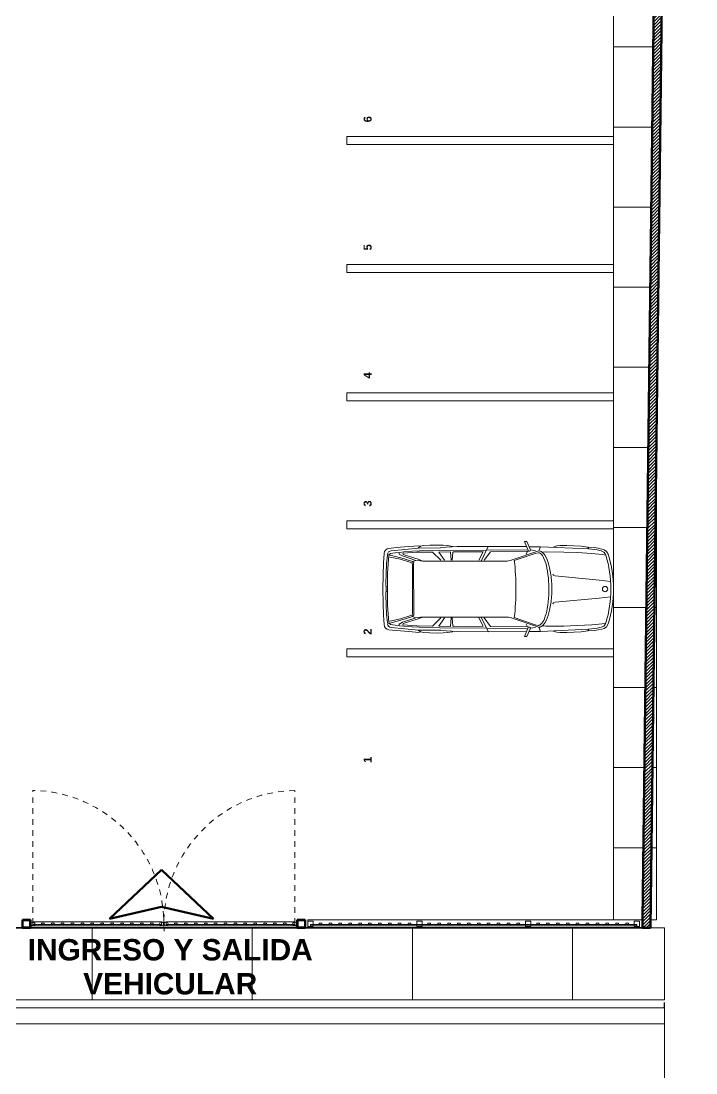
# Model space of a CAD drawing. Header units: inches. Extents: x -38 to 5698, y -33 to 92.
# Drawn here: x 58.67 to 71.31, y -1.22 to 18.49 of the extents above; entities that cross this region are included whole.
import ezdxf

# ---------------------------------------------------------------- set-up
doc = ezdxf.new("R2010")
doc.units = ezdxf.units.IN
doc.header["$MEASUREMENT"] = 0
doc.set_wipeout_variables(frame=1)
doc.header["$PDMODE"] = 1
doc.linetypes.add('Oculto', pattern=[0.15875, 0.105833, -0.052917])
doc.linetypes.add('Wipeout_Contour', pattern=[1, 0, -1])
for name, color, linetype in [('08 _ STR _ EXT _ 10 Vereda Exterior', 7, 'Continuous'), ('08 _ STR _ EXT _ Cerco Perimetrico', 7, 'Continuous'), ('08 _ STR _ EXT _ Estacionamiento-Pavimento', 7, 'Continuous'), ('08 _ STR _ EXT _ Pista exterior', 7, 'Continuous'), ('Dibujo 2D - General', 7, 'Continuous'), ('Estructura - 03 LOSA', 7, 'Continuous'), ('Estructura - 04 MURO', 253, 'Continuous'), ('Estructura Compleja - Cubiertas', 7, 'Continuous'), ('Interior - Equipamiento', 7, 'Continuous'), ('Interior - Mobiliario', 7, 'Continuous'), ('Notas - Textos', 7, 'Continuous')]:
    doc.layers.add(name, color=color, linetype=linetype)
doc.styles.add('Estilo_Generado_1', font='swisseb.ttf')
doc.styles.add('Estilo_Generado_8', font='arialbd.ttf')
pattern_1 = [(0, (0, 0), (0, 1.5), []), (90, (0, 0), (-3, 0), [])]
pattern_2 = [(45, (0, 0), (-0.030052038, 0.030052038), [])]

msp = doc.modelspace()

# ---------------------------------------------------------------- hatches: boundary and pattern name
at = {"layer": 'Estructura - 03 LOSA', "linetype": 'Continuous', "lineweight": 13}
h = msp.add_hatch(dxfattribs=at)
h.set_pattern_fill('CEMENTO_PULIDO_1_50X3_00_69', color=251, style=0, pattern_type=2)
h.set_pattern_definition(pattern_1)
h.paths.add_polyline_path([(69.77, 1.65), (70.57, 1.65), (70.57, 46.775), (69.77, 46.775)])

# ---------------------------------------------------------------- linework, layer by layer
at = {"layer": '08 _ STR _ EXT _ 10 Vereda Exterior', "color": 7, "linetype": 'Continuous', "lineweight": 13}
for p, q in [((70.72, 0), (0, 0)), ((70.72, 0), (70.72, -0.3)), ((70.72, -0.3), (0, -0.3))]:
    msp.add_line(p, q, dxfattribs=at)
at = {"layer": '08 _ STR _ EXT _ Pista exterior', "color": 7, "linetype": 'Continuous', "lineweight": 13, "flags": 128}
for points in [[(0, -0.3), (70.72, -0.3)], [(70.72, -0.3), (70.72, -8.7)]]:
    msp.add_lwpolyline(points, dxfattribs=at)
at = {"layer": 'Estructura - 03 LOSA', "color": 7, "linetype": 'Continuous', "lineweight": 18, "flags": 128}
msp.add_lwpolyline([(69.77, 1.65), (70.57, 1.65), (70.57, 46.775), (69.77, 46.775)], close=True, dxfattribs=at)
at = {"layer": 'Interior - Equipamiento', "color": 251, "linetype": 'Continuous', "lineweight": 13}
for p, q in [((68.098, 8.735), (68.144, 8.738)), ((68.178, 8.556), (68.098, 8.735)), ((68.144, 8.738), (68.215, 8.58)), ((65.459, 8.336), (65.469, 8.513)), ((65.518, 8.317), (65.531, 8.481)), ((65.782, 8.429), (65.532, 8.495)), ((65.695, 8.624), (65.559, 8.608)), ((65.592, 8.511), (65.566, 8.486)), ((65.679, 8.525), (65.592, 8.511)), ((65.604, 8.565), (66.113, 8.615)), ((65.757, 8.534), (65.679, 8.525)), ((65.695, 8.624), (65.936, 8.642)), ((65.751, 8.531), (65.754, 8.503)), ((65.754, 8.503), (65.812, 8.469)), ((65.837, 8.543), (65.757, 8.534)), ((66.081, 8.538), (65.82, 8.519)), ((65.82, 8.519), (65.828, 8.494)), ((65.828, 8.494), (66.125, 8.401)), ((65.998, 8.556), (65.837, 8.543)), ((65.936, 8.642), (66.119, 8.658)), ((66.135, 8.562), (65.998, 8.556)), ((66.38, 8.54), (66.081, 8.538)), ((66.153, 8.649), (66.107, 8.615)), ((66.525, 8.618), (66.113, 8.615)), ((66.119, 8.658), (66.153, 8.649)), ((66.512, 8.571), (66.135, 8.562)), ((66.153, 8.649), (66.215, 8.661)), ((66.215, 8.661), (66.33, 8.667)), ((66.33, 8.667), (66.478, 8.67)), ((66.531, 8.385), (66.38, 8.54)), ((66.478, 8.67), (66.574, 8.667)), ((66.497, 8.54), (66.717, 8.546)), ((66.497, 8.54), (66.599, 8.385)), ((67.389, 8.577), (66.512, 8.571)), ((66.841, 8.642), (66.534, 8.624)), ((66.574, 8.667), (66.649, 8.661)), ((66.649, 8.661), (66.76, 8.645)), ((66.717, 8.546), (66.727, 8.385)), ((66.748, 8.385), (66.76, 8.534)), ((66.76, 8.534), (66.772, 8.546)), ((66.772, 8.546), (67.324, 8.543)), ((67.431, 8.645), (66.841, 8.642)), ((67.324, 8.543), (67.245, 8.385)), ((67.289, 8.37), (67.422, 8.642)), ((67.345, 8.385), (67.464, 8.546)), ((68.166, 8.584), (67.389, 8.577)), ((67.431, 8.645), (68.139, 8.642)), ((67.464, 8.546), (68.156, 8.554)), ((67.853, 8.387), (68.367, 8.562)), ((68.302, 8.515), (67.909, 8.381)), ((68.129, 8.501), (68.156, 8.554)), ((68.2, 8.559), (68.178, 8.556)), ((68.194, 8.639), (68.401, 8.639)), ((68.215, 8.58), (68.2, 8.559)), ((68.215, 8.58), (68.308, 8.565)), ((68.358, 8.528), (68.302, 8.515)), ((68.401, 8.639), (68.367, 8.562)), ((68.401, 8.639), (69.306, 8.599)), ((68.497, 8.543), (68.43, 8.538)), ((68.497, 8.543), (68.835, 8.54)), ((68.64, 8.633), (68.705, 8.655)), ((68.705, 8.655), (68.76, 8.661)), ((68.76, 8.661), (68.894, 8.661)), ((68.835, 8.54), (69.089, 8.531)), ((68.894, 8.661), (69.024, 8.655)), ((69.024, 8.655), (69.163, 8.649)), ((69.089, 8.531), (69.361, 8.515)), ((69.163, 8.649), (69.284, 8.63)), ((69.284, 8.63), (69.306, 8.599)), ((69.284, 8.63), (69.405, 8.624)), ((69.306, 8.599), (69.463, 8.58)), ((69.361, 8.515), (69.553, 8.497)), ((69.405, 8.624), (69.479, 8.611)), ((69.463, 8.58), (69.538, 8.562)), ((69.479, 8.611), (69.55, 8.596)), ((69.538, 8.562), (69.587, 8.54)), ((69.55, 8.596), (69.591, 8.583)), ((69.553, 8.497), (69.621, 8.484)), ((69.587, 8.54), (69.609, 8.509)), ((69.591, 8.583), (69.634, 8.553)), ((69.609, 8.509), (69.621, 8.484)), ((69.634, 8.553), (69.669, 8.5)), ((65.45, 8.11), (65.459, 8.336)), ((65.518, 8.317), (65.509, 8.141)), ((65.537, 8.15), (65.56, 8.473)), ((65.775, 8.404), (65.575, 8.447)), ((65.97, 8.342), (65.775, 8.404)), ((65.782, 8.429), (66.004, 8.361)), ((65.812, 8.469), (66.065, 8.384)), ((65.995, 8.333), (65.97, 8.342)), ((66.001, 8.299), (65.995, 8.333)), ((66.001, 7.394), (66.001, 8.299)), ((66.004, 8.361), (66.065, 8.384)), ((66.004, 8.361), (66.025, 8.33)), ((66.025, 7.363), (66.023, 8.333)), ((66.15, 8.373), (66.065, 8.384)), ((66.196, 8.37), (66.122, 8.401)), ((66.196, 8.37), (66.15, 8.373)), ((67.752, 8.37), (66.196, 8.37)), ((65.447, 7.85), (65.45, 8.11)), ((65.509, 8.141), (65.503, 7.949)), ((65.537, 7.847), (65.537, 8.15)), ((68.643, 8.107), (68.634, 8.125)), ((68.677, 8.094), (68.643, 8.107)), ((69.497, 8.014), (68.677, 8.094)), ((65.503, 7.949), (65.506, 7.843)), ((65.506, 7.896), (65.537, 7.89)), ((69.711, 7.989), (69.497, 8.014)), ((65.447, 7.843), (65.45, 7.583)), ((65.503, 7.744), (65.506, 7.85)), ((65.509, 7.552), (65.503, 7.744)), ((65.506, 7.797), (65.537, 7.803)), ((65.537, 7.847), (65.537, 7.543)), ((69.711, 7.704), (69.497, 7.679)), ((65.45, 7.583), (65.459, 7.357)), ((65.518, 7.376), (65.509, 7.552)), ((65.537, 7.543), (65.56, 7.22)), ((68.643, 7.586), (68.634, 7.568)), ((68.643, 7.586), (68.634, 7.568)), ((68.677, 7.599), (68.643, 7.586)), ((68.677, 7.599), (68.643, 7.586)), ((69.497, 7.679), (68.677, 7.599)), ((65.459, 7.357), (65.469, 7.18)), ((65.518, 7.376), (65.531, 7.212)), ((65.97, 7.351), (65.775, 7.289)), ((65.782, 7.264), (66.004, 7.332)), ((65.812, 7.224), (66.065, 7.309)), ((65.828, 7.199), (66.125, 7.292)), ((65.995, 7.36), (65.97, 7.351)), ((66.001, 7.394), (65.995, 7.36)), ((66.004, 7.332), (66.025, 7.363)), ((66.004, 7.332), (66.065, 7.309)), ((66.15, 7.32), (66.065, 7.309)), ((66.196, 7.323), (66.122, 7.292)), ((66.196, 7.323), (66.15, 7.32)), ((67.752, 7.323), (66.196, 7.323)), ((66.531, 7.308), (66.38, 7.153)), ((66.497, 7.153), (66.599, 7.308)), ((66.717, 7.147), (66.727, 7.308)), ((66.748, 7.308), (66.76, 7.159)), ((67.324, 7.15), (67.245, 7.308)), ((67.289, 7.323), (67.422, 7.051)), ((67.345, 7.308), (67.464, 7.147)), ((67.853, 7.306), (68.367, 7.131)), ((68.302, 7.178), (67.909, 7.312)), ((65.782, 7.264), (65.532, 7.198)), ((65.592, 7.182), (65.566, 7.207)), ((65.775, 7.289), (65.575, 7.246)), ((65.679, 7.168), (65.592, 7.182)), ((65.604, 7.128), (66.113, 7.079)), ((65.757, 7.159), (65.679, 7.168)), ((65.751, 7.162), (65.754, 7.19)), ((65.754, 7.19), (65.812, 7.224)), ((65.837, 7.15), (65.757, 7.159)), ((65.82, 7.175), (65.828, 7.199)), ((66.081, 7.155), (65.82, 7.175)), ((65.998, 7.137), (65.837, 7.15)), ((66.135, 7.131), (65.998, 7.137)), ((66.38, 7.153), (66.081, 7.155)), ((66.512, 7.122), (66.135, 7.131)), ((66.497, 7.153), (66.717, 7.147)), ((67.389, 7.116), (66.512, 7.122)), ((66.76, 7.159), (66.772, 7.147)), ((66.772, 7.147), (67.324, 7.15)), ((68.166, 7.109), (67.389, 7.116)), ((67.464, 7.147), (68.156, 7.139)), ((68.178, 7.137), (68.098, 6.958)), ((68.129, 7.192), (68.157, 7.137)), ((68.144, 6.955), (68.215, 7.113)), ((68.2, 7.134), (68.178, 7.137)), ((68.215, 7.113), (68.2, 7.134)), ((68.215, 7.113), (68.308, 7.128)), ((68.358, 7.165), (68.302, 7.178)), ((68.401, 7.054), (68.367, 7.131)), ((68.497, 7.15), (68.43, 7.155)), ((68.497, 7.15), (68.835, 7.153)), ((68.835, 7.153), (69.089, 7.162)), ((69.089, 7.162), (69.361, 7.178)), ((69.306, 7.094), (69.463, 7.113)), ((69.361, 7.178), (69.553, 7.196)), ((69.463, 7.113), (69.538, 7.131)), ((69.479, 7.082), (69.55, 7.097)), ((69.538, 7.131), (69.587, 7.153)), ((69.55, 7.097), (69.591, 7.11)), ((69.553, 7.196), (69.621, 7.209)), ((69.587, 7.153), (69.609, 7.184)), ((69.591, 7.11), (69.634, 7.14)), ((69.609, 7.184), (69.621, 7.209)), ((69.634, 7.14), (69.669, 7.194)), ((65.695, 7.069), (65.559, 7.085)), ((65.695, 7.069), (65.936, 7.051)), ((65.936, 7.051), (66.119, 7.035)), ((66.153, 7.045), (66.107, 7.079)), ((66.525, 7.075), (66.113, 7.079)), ((66.119, 7.035), (66.153, 7.045)), ((66.153, 7.045), (66.215, 7.032)), ((66.215, 7.032), (66.33, 7.026)), ((66.33, 7.026), (66.478, 7.023)), ((66.478, 7.023), (66.574, 7.026)), ((66.841, 7.051), (66.534, 7.069)), ((66.574, 7.026), (66.649, 7.032)), ((66.649, 7.032), (66.76, 7.048)), ((67.431, 7.048), (66.841, 7.051)), ((67.431, 7.048), (68.139, 7.051)), ((68.098, 6.958), (68.144, 6.955)), ((68.189, 7.054), (68.401, 7.054)), ((68.401, 7.054), (69.306, 7.094)), ((68.64, 7.06), (68.705, 7.038)), ((68.705, 7.038), (68.76, 7.032)), ((68.76, 7.032), (68.894, 7.032)), ((68.894, 7.032), (69.024, 7.038)), ((69.024, 7.038), (69.163, 7.045)), ((69.163, 7.045), (69.284, 7.063)), ((69.284, 7.063), (69.306, 7.094)), ((69.284, 7.063), (69.405, 7.069)), ((69.405, 7.069), (69.479, 7.082))]:
    msp.add_line(p, q, dxfattribs=at)
at = {"layer": 'Interior - Equipamiento', "color": 252, "linetype": 'Continuous', "lineweight": 13, "flags": 128}
for points in [[(64.77, 16.175), (64.77, 16.325), (69.77, 16.325), (69.77, 16.175)], [(64.77, 13.775), (64.77, 13.925), (69.77, 13.925), (69.77, 13.775)], [(64.77, 11.375), (64.77, 11.525), (69.77, 11.525), (69.77, 11.375)], [(64.77, 8.975), (64.77, 9.125), (69.77, 9.125), (69.77, 8.975)], [(64.77, 6.575), (64.77, 6.725), (69.77, 6.725), (69.77, 6.575)]]:
    msp.add_lwpolyline(points, close=True, dxfattribs=at)
at = {"layer": 'Interior - Equipamiento', "color": 251, "linetype": 'Continuous', "lineweight": 13}
msp.add_circle((69.609, 7.847), 0.0495, dxfattribs=at)
for centre, radius, start, end in [((65.571, 8.507), 0.102, 96.4831, 176.9872), ((65.611, 8.486), 0.08, 95.5131, 173.0104), ((68.358, 8.47), 0.0577, 85.1676, 90.0009), ((68.358, 8.468), 0.06, 75.7052, 85.1237), ((68.367, 8.472), 0.0897, 57.8678, 90), ((68.354, 8.456), 0.0725, 58.7116, 75.3372), ((68.265, 8.347), 0.212, 20.6169, 53.4268), ((68.27, 8.339), 0.254, 23.7293, 55.3592), ((67.608, 7.847), 2.112, 342.42, 17.5799), ((67.608, 7.847), 2.162, 342.4201, 17.5799), ((67.752, 8.685), 0.315, 270, 288.8248), ((63.307, 7.847), 4.633, 353.3792, 6.6208), ((67.669, 8.079), 0.866, 10.6338, 23.3473), ((67.727, 8.066), 0.863, 11.9354, 25.8249), ((66.739, 7.886), 1.816, 3.4792, 11.2164), ((66.927, 7.88), 1.683, 3.6263, 12.4991), ((66.237, 7.846), 2.319, 357.125, 3.6934), ((66.538, 7.847), 2.074, 356.1417, 3.8583), ((66.636, 7.82), 1.919, 349.8693, 357.3253), ((66.927, 7.813), 1.683, 347.5009, 356.3737), ((67.752, 7.008), 0.315, 71.1752, 90), ((67.558, 7.646), 0.981, 338.6735, 350.3645), ((67.727, 7.628), 0.863, 334.1751, 348.0646), ((65.571, 7.186), 0.102, 183.0128, 263.5169), ((65.611, 7.207), 0.08, 186.9896, 264.4869), ((68.358, 7.223), 0.0577, 270, 272.417), ((68.358, 7.224), 0.0582, 272.4227, 277.2244), ((68.358, 7.226), 0.0606, 277.2503, 284.2681), ((68.367, 7.221), 0.0897, 270, 302.132), ((68.356, 7.232), 0.0669, 284.3266, 293.0822), ((68.347, 7.25), 0.0873, 293.469, 308.1601), ((68.224, 7.376), 0.263, 312.5388, 340.9093), ((68.27, 7.354), 0.254, 304.6407, 336.2706)]:
    msp.add_arc(centre, radius, start, end, dxfattribs=at)
msp.add_point((69.621, 7.209), dxfattribs=at)
at = {"layer": 'Interior - Mobiliario', "color": 7, "linetype": 'Continuous', "lineweight": 60}
for p, q in [((60.328, 1.666), (61.302, 2.587)), ((62.277, 1.666), (61.302, 2.587)), ((60.328, 1.666), (61.302, 1.896)), ((62.277, 1.666), (61.302, 1.896)), ((58.845, 1.65), (58.695, 1.65)), ((58.7, 1.645), (58.84, 1.645))]:
    msp.add_line(p, q, dxfattribs=at)

# ---------------------------------------------------------------- texts
at = {"layer": 'Interior - Equipamiento', "color": 252, "lineweight": 13, "char_height": 0.15, "attachment_point": 6, "rotation": 90, "style": 'Estilo_Generado_8'}
for s, insert in [('\\A1;{\\pqr;\\fArial|b1|i0|c0|p34;6}', (65.163, 16.707)), ('\\A1;{\\pqr;\\fArial|b1|i0|c0|p34;5}', (65.163, 14.307)), ('\\A1;{\\pqr;\\fArial|b1|i0|c0|p34;4}', (65.161, 11.907)), ('\\A1;{\\pqr;\\fArial|b1|i0|c0|p34;3}', (65.163, 9.507)), ('\\A1;{\\pqr;\\fArial|b1|i0|c0|p34;2}', (65.161, 7.107)), ('\\A1;{\\pqr;\\fArial|b1|i0|c0|p34;1}', (65.161, 4.707))]:
    msp.add_mtext(s, dxfattribs=dict(at, insert=insert))

# ---------------------------------------------------------------- wipeouts: each hides what was drawn before it
at = {"color": 254, "linetype": 'Wipeout_Contour', "lineweight": 0, "ltscale": 226.824104}
msp.add_wipeout([(42.67, 0.15), (70.72, 0.15), (70.72, 1.5), (42.67, 1.5)], dxfattribs=at).dxf.layer = 'Estructura Compleja - Cubiertas'

# ---------------------------------------------------------------- next in the draw order: hatches: boundary and pattern name
at = {"layer": 'Estructura Compleja - Cubiertas', "linetype": 'Continuous', "lineweight": 13}
h = msp.add_hatch(dxfattribs=at)
h.set_pattern_fill('CEMENTO_PULIDO_1_50X3_00_69', color=252, style=0, pattern_type=2)
h.set_pattern_definition(pattern_1)
h.paths.add_polyline_path([(42.67, 0.15), (70.72, 0.15), (70.72, 1.5), (42.67, 1.5)])

# ---------------------------------------------------------------- next in the draw order: linework, layer by layer
at = {"layer": '08 _ STR _ EXT _ Cerco Perimetrico', "color": 167, "linetype": 'Continuous', "lineweight": 18, "flags": 128}
for points in [[(58.892, 1.537, 1), (58.892, 1.612, 1)], [(61.302, 1.537, 1), (61.302, 1.612, 1)], [(61.387, 1.612, 1), (61.387, 1.537, 1)], [(63.797, 1.612, 1), (63.797, 1.537, 1)]]:
    msp.add_lwpolyline(points, format="xyb", close=True, dxfattribs=at)
for points in [[(58.892, 1.612), (58.892, 1.537), (61.302, 1.537), (61.302, 1.612)], [(58.892, 1.612), (58.892, 1.537), (61.302, 1.537), (61.302, 1.612)], [(59.053, 1.587), (59.053, 1.562), (59.103, 1.562), (59.103, 1.587)], [(59.238, 1.587), (59.238, 1.562), (59.288, 1.562), (59.288, 1.587)], [(59.423, 1.587), (59.423, 1.562), (59.473, 1.562), (59.473, 1.587)], [(59.609, 1.587), (59.609, 1.562), (59.659, 1.562), (59.659, 1.587)], [(59.794, 1.587), (59.794, 1.562), (59.844, 1.562), (59.844, 1.587)], [(59.979, 1.587), (59.979, 1.562), (60.029, 1.562), (60.029, 1.587)], [(60.165, 1.587), (60.165, 1.562), (60.215, 1.562), (60.215, 1.587)], [(60.35, 1.587), (60.35, 1.562), (60.4, 1.562), (60.4, 1.587)], [(60.536, 1.587), (60.536, 1.562), (60.586, 1.562), (60.586, 1.587)], [(60.721, 1.587), (60.721, 1.562), (60.771, 1.562), (60.771, 1.587)], [(60.906, 1.587), (60.906, 1.562), (60.956, 1.562), (60.956, 1.587)], [(61.092, 1.587), (61.092, 1.562), (61.142, 1.562), (61.142, 1.587)], [(63.797, 1.537), (63.797, 1.612), (61.387, 1.612), (61.387, 1.537)], [(63.797, 1.537), (63.797, 1.612), (61.387, 1.612), (61.387, 1.537)], [(61.597, 1.562), (61.597, 1.587), (61.547, 1.587), (61.547, 1.562)], [(61.783, 1.562), (61.783, 1.587), (61.733, 1.587), (61.733, 1.562)], [(61.968, 1.562), (61.968, 1.587), (61.918, 1.587), (61.918, 1.562)], [(62.154, 1.562), (62.154, 1.587), (62.104, 1.587), (62.104, 1.562)], [(62.339, 1.562), (62.339, 1.587), (62.289, 1.587), (62.289, 1.562)], [(62.524, 1.562), (62.524, 1.587), (62.474, 1.587), (62.474, 1.562)], [(62.71, 1.562), (62.71, 1.587), (62.66, 1.587), (62.66, 1.562)], [(62.895, 1.562), (62.895, 1.587), (62.845, 1.587), (62.845, 1.562)], [(63.08, 1.562), (63.08, 1.587), (63.03, 1.587), (63.03, 1.562)], [(63.266, 1.562), (63.266, 1.587), (63.216, 1.587), (63.216, 1.562)], [(63.451, 1.562), (63.451, 1.587), (63.401, 1.587), (63.401, 1.562)], [(63.637, 1.562), (63.637, 1.587), (63.587, 1.587), (63.587, 1.562)], [(58.892, 1.562), (58.892, 1.537), (61.302, 1.537), (61.302, 1.562)], [(58.892, 1.562), (58.892, 1.537), (61.302, 1.537), (61.302, 1.562)], [(63.797, 1.537), (63.797, 1.562), (61.387, 1.562), (61.387, 1.537)], [(63.797, 1.537), (63.797, 1.562), (61.387, 1.562), (61.387, 1.537)]]:
    msp.add_lwpolyline(points, close=True, dxfattribs=at)
at = {"layer": '08 _ STR _ EXT _ Estacionamiento-Pavimento', "color": 7, "linetype": 'Continuous', "lineweight": 18, "flags": 128}
msp.add_lwpolyline([(9.07, 40.85), (52.92, 40.85), (52.92, 1.5), (69.77, 1.5), (69.77, 46.784), (56.22, 46.937), (56.22, 50.85), (9.07, 50.85)], close=True, dxfattribs=at)
at = {"layer": 'Dibujo 2D - General', "color": 7, "linetype": 'Oculto', "lineweight": 13}
for p, q in [((58.892, 1.575), (58.892, 4.074)), ((63.797, 1.575), (63.797, 4.074))]:
    msp.add_line(p, q, dxfattribs=at)
at = {"layer": 'Dibujo 2D - General', "color": 7, "linetype": 'Continuous', "lineweight": 13}
for p, q in [((61.345, 1.5), (61.345, 1.65)), ((63.844, 1.5), (58.845, 1.5))]:
    msp.add_line(p, q, dxfattribs=at)
at = {"layer": 'Dibujo 2D - General', "color": 214, "linetype": 'Continuous', "lineweight": 25}
msp.add_line((70.72, 0), (70.72, 0.1), dxfattribs=at)
at = {"layer": 'Dibujo 2D - General', "color": 7, "linetype": 'Oculto', "lineweight": 13}
for centre, start, end in [((58.845, 1.575), 358.2808, 88.9113), ((63.844, 1.575), 91.0887, 183.8036)]:
    msp.add_arc(centre, 2.5, start, end, dxfattribs=at)
at = {"layer": 'Estructura Compleja - Cubiertas', "color": 252, "linetype": 'Continuous', "lineweight": 13, "flags": 128}
for points in [[(42.67, 1.5), (70.72, 1.5)], [(70.72, 1.5), (70.72, 0.15)], [(70.72, 0.15), (42.67, 0.15)]]:
    msp.add_lwpolyline(points, dxfattribs=at)
at = {"layer": 'Interior - Mobiliario', "color": 7, "linetype": 'Continuous', "lineweight": 60}
for p, q in [((58.695, 1.65), (58.695, 1.5)), ((58.7, 1.505), (58.7, 1.645)), ((58.84, 1.645), (58.84, 1.505)), ((58.845, 1.5), (58.845, 1.65)), ((63.844, 1.65), (63.844, 1.5)), ((63.849, 1.505), (63.849, 1.645)), ((58.695, 1.5), (58.845, 1.5)), ((58.84, 1.505), (58.7, 1.505))]:
    msp.add_line(p, q, dxfattribs=at)

# ---------------------------------------------------------------- next in the draw order: texts
at = {"layer": 'Notas - Textos', "color": 251, "linetype": 'Continuous', "lineweight": 13, "insert": (61.464, 1.29), "char_height": 0.4, "width": 8.17961, "attachment_point": 2, "line_spacing_factor": 0.955521, "style": 'Estilo_Generado_1'}
msp.add_mtext('\\A1;{\\pqc;\\fSwis721 Ex BT|b1|i0|c0|p34;INGRESO \\fSwis721 Ex BT|b1|i0|c0|p34;Y SALIDA \\fSwis721 Ex BT|b1|i0|c0|p34;VEHICULAR}', dxfattribs=at)

# ---------------------------------------------------------------- next in the draw order: wipeouts: each hides what was drawn before it
at = {"color": 254, "linetype": 'Wipeout_Contour', "lineweight": 0, "ltscale": 211.609331}
msp.add_wipeout([(70.308, 1.5), (70.458, 1.5), (70.31, 1.65)], dxfattribs=at).dxf.layer = 'Estructura - 04 MURO'

# ---------------------------------------------------------------- next in the draw order: hatches: boundary and pattern name
at = {"layer": 'Estructura - 04 MURO', "linetype": 'Continuous', "lineweight": 5}
h = msp.add_hatch(dxfattribs=at)
h.set_pattern_fill('LADRILLO_COMÚN_0002', color=252, style=0, pattern_type=2)
h.set_pattern_definition(pattern_2)
h.paths.add_polyline_path([(70.308, 1.5), (70.458, 1.5), (70.31, 1.65)])

# ---------------------------------------------------------------- next in the draw order: wipeouts: each hides what was drawn before it
at = {"color": 254, "linetype": 'Wipeout_Contour', "lineweight": 0, "ltscale": 341.454326}
msp.add_wipeout([(71.16, 70.67), (70.31, 1.65), (70.458, 1.5), (71.31, 70.668)], dxfattribs=at).dxf.layer = 'Estructura - 04 MURO'

# ---------------------------------------------------------------- next in the draw order: hatches: boundary and pattern name
at = {"layer": 'Estructura - 04 MURO', "linetype": 'Continuous', "lineweight": 5}
h = msp.add_hatch(dxfattribs=at)
h.set_pattern_fill('LADRILLO_COMÚN_0002', color=252, style=0, pattern_type=2)
h.set_pattern_definition(pattern_2)
h.paths.add_polyline_path([(71.16, 70.67), (70.31, 1.65), (70.458, 1.5), (71.31, 70.668)])

# ---------------------------------------------------------------- next in the draw order: linework, layer by layer
at = {"layer": '08 _ STR _ EXT _ Cerco Perimetrico', "color": 7, "linetype": 'Continuous', "lineweight": 80}
msp.add_line((70.31, 1.65), (70.308, 1.5), dxfattribs=at)
at = {"layer": '08 _ STR _ EXT _ Cerco Perimetrico', "color": 7, "linetype": 'Continuous', "lineweight": 80, "flags": 128}
msp.add_lwpolyline([(70.458, 1.5), (70.308, 1.5)], dxfattribs=at)
at = {"layer": 'Estructura - 04 MURO', "color": 7, "linetype": 'Continuous', "lineweight": 80, "flags": 128}
for points in [[(70.458, 1.5), (71.312, 70.818)], [(71.16, 70.67), (70.31, 1.65)]]:
    msp.add_lwpolyline(points, dxfattribs=at)

# ---------------------------------------------------------------- next in the draw order: wipeouts: each hides what was drawn before it
at = {"color": 254, "linetype": 'Wipeout_Contour', "lineweight": 0, "ltscale": 268.787251}
msp.add_wipeout([(70.31, 1.65), (64.044, 1.65), (64.044, 1.5), (70.308, 1.5)], dxfattribs=at).dxf.layer = '08 _ STR _ EXT _ Cerco Perimetrico'

# ---------------------------------------------------------------- next in the draw order: linework, layer by layer
at = {"layer": '08 _ STR _ EXT _ Cerco Perimetrico', "color": 7, "linetype": 'Continuous', "lineweight": 80}
msp.add_line((70.31, 1.65), (70.308, 1.5), dxfattribs=at)
at = {"layer": '08 _ STR _ EXT _ Cerco Perimetrico', "color": 7, "linetype": 'Continuous', "lineweight": 13, "flags": 128}
for points in [[(70.31, 1.65), (64.044, 1.65)], [(64.044, 1.5), (64.044, 1.65)], [(64.044, 1.5), (70.308, 1.5)]]:
    msp.add_lwpolyline(points, dxfattribs=at)
at = {"layer": '08 _ STR _ EXT _ Cerco Perimetrico', "color": 167, "linetype": 'Continuous', "lineweight": 18, "flags": 128}
for points in [[(64.044, 1.625), (64.044, 1.525), (64.144, 1.525), (64.144, 1.625)], [(64.255, 1.587), (64.255, 1.562), (64.305, 1.562), (64.305, 1.587)], [(64.44, 1.587), (64.44, 1.562), (64.49, 1.562), (64.49, 1.587)], [(64.625, 1.587), (64.625, 1.562), (64.675, 1.562), (64.675, 1.587)], [(64.81, 1.587), (64.81, 1.562), (64.86, 1.562), (64.86, 1.587)], [(64.996, 1.587), (64.996, 1.562), (65.046, 1.562), (65.046, 1.587)], [(65.181, 1.587), (65.181, 1.562), (65.231, 1.562), (65.231, 1.587)], [(65.366, 1.587), (65.366, 1.562), (65.416, 1.562), (65.416, 1.587)], [(65.551, 1.587), (65.551, 1.562), (65.601, 1.562), (65.601, 1.587)], [(65.736, 1.587), (65.736, 1.562), (65.786, 1.562), (65.786, 1.587)], [(65.922, 1.587), (65.922, 1.562), (65.972, 1.562), (65.972, 1.587)], [(66.082, 1.625), (66.082, 1.525), (66.182, 1.525), (66.182, 1.625)], [(66.292, 1.587), (66.292, 1.562), (66.342, 1.562), (66.342, 1.587)], [(66.477, 1.587), (66.477, 1.562), (66.527, 1.562), (66.527, 1.587)], [(66.662, 1.587), (66.662, 1.562), (66.712, 1.562), (66.712, 1.587)], [(66.848, 1.587), (66.848, 1.562), (66.898, 1.562), (66.898, 1.587)], [(67.033, 1.587), (67.033, 1.562), (67.083, 1.562), (67.083, 1.587)], [(67.218, 1.587), (67.218, 1.562), (67.268, 1.562), (67.268, 1.587)], [(67.403, 1.587), (67.403, 1.562), (67.453, 1.562), (67.453, 1.587)], [(67.588, 1.587), (67.588, 1.562), (67.638, 1.562), (67.638, 1.587)], [(67.774, 1.587), (67.774, 1.562), (67.824, 1.562), (67.824, 1.587)], [(67.959, 1.587), (67.959, 1.562), (68.009, 1.562), (68.009, 1.587)], [(68.119, 1.625), (68.119, 1.525), (68.219, 1.525), (68.219, 1.625)], [(68.329, 1.587), (68.329, 1.562), (68.379, 1.562), (68.379, 1.587)], [(68.514, 1.587), (68.514, 1.562), (68.564, 1.562), (68.564, 1.587)], [(68.7, 1.587), (68.7, 1.562), (68.75, 1.562), (68.75, 1.587)], [(68.885, 1.587), (68.885, 1.562), (68.935, 1.562), (68.935, 1.587)], [(69.07, 1.587), (69.07, 1.562), (69.12, 1.562), (69.12, 1.587)], [(69.255, 1.587), (69.255, 1.562), (69.305, 1.562), (69.305, 1.587)], [(69.44, 1.587), (69.44, 1.562), (69.49, 1.562), (69.49, 1.587)], [(69.626, 1.587), (69.626, 1.562), (69.676, 1.562), (69.676, 1.587)], [(69.811, 1.587), (69.811, 1.562), (69.861, 1.562), (69.861, 1.587)], [(69.996, 1.587), (69.996, 1.562), (70.046, 1.562), (70.046, 1.587)], [(70.156, 1.625), (70.156, 1.525), (70.256, 1.525), (70.256, 1.625)], [(64.094, 1.562), (64.094, 1.537), (70.206, 1.537), (70.206, 1.562)], [(64.094, 1.562), (64.094, 1.537), (70.206, 1.537), (70.206, 1.562)]]:
    msp.add_lwpolyline(points, close=True, dxfattribs=at)
at = {"layer": 'Dibujo 2D - General', "color": 1, "linetype": 'Continuous', "lineweight": 35}
msp.add_lwpolyline([(2.766, 71.615), (2.17, 1.5), (70.458, 1.5), (71.312, 70.818)], close=True, dxfattribs=at)
at = {"layer": 'Interior - Mobiliario', "color": 7, "linetype": 'Continuous', "lineweight": 60}
for p, q in [((63.994, 1.65), (63.844, 1.65)), ((63.849, 1.645), (63.989, 1.645)), ((63.989, 1.645), (63.989, 1.505)), ((63.994, 1.5), (63.994, 1.65)), ((63.844, 1.5), (63.994, 1.5)), ((63.989, 1.505), (63.849, 1.505))]:
    msp.add_line(p, q, dxfattribs=at)

doc.saveas('drawing.dxf')
